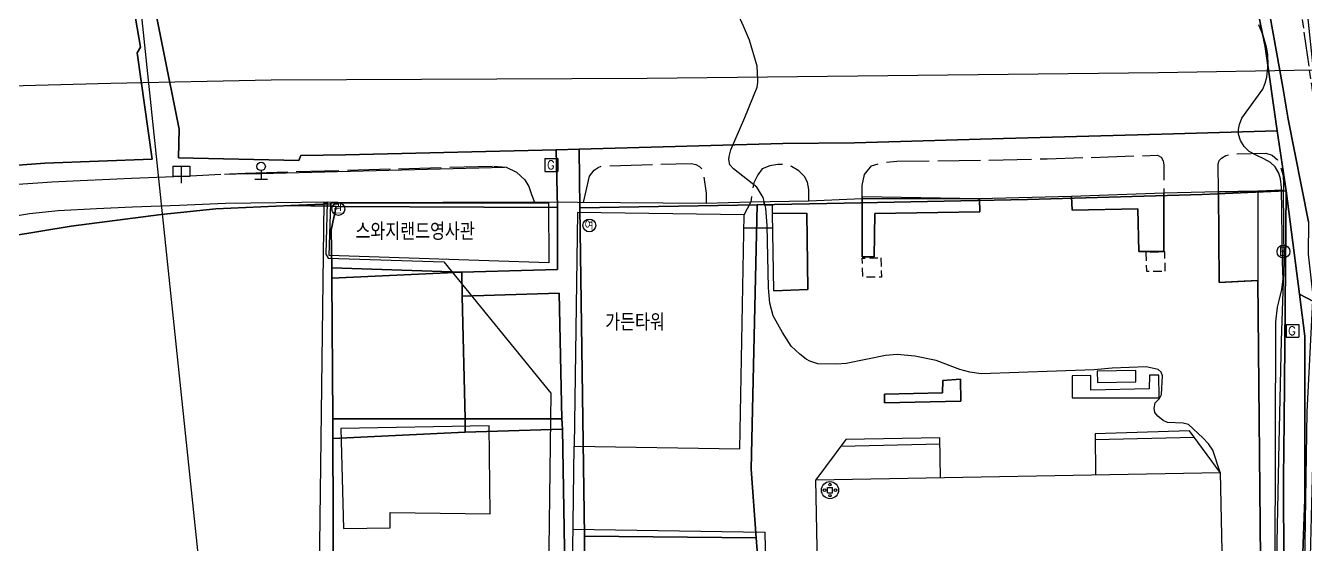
# Model space of a CAD drawing. Header units: feet. Extents: x 197796 to 199821, y 552499 to 555392.
# Drawn here: x 198906.6 to 199056.6, y 553035.9 to 553096.6 of the extents above; entities that cross this region are included whole.
import ezdxf

# ---------------------------------------------------------------- set-up
doc = ezdxf.new("R2010")
doc.units = ezdxf.units.FT
doc.header["$MEASUREMENT"] = 0
for name, pattern in [('ANYANG11', [1.5, 1, -0.5]), ('ANYANG2', [6, 5, -1]), ('JEON', [12, 4, -0.5, 1, -0.5, 4, -0.5, 1, -0.5])]:
    doc.linetypes.add(name, pattern=pattern)
for name, color, linetype in [('AAA007', 7, 'ANYANG11'), ('AAA008', 7, 'CONTINUOUS'), ('AAB029', 7, 'CONTINUOUS'), ('AAB220', 5, 'CONTINUOUS'), ('AAB404', 7, 'CONTINUOUS'), ('AAC001', 7, 'CONTINUOUS'), ('AAC002', 7, 'CONTINUOUS'), ('AD002', 7, 'CONTINUOUS'), ('AD0022', 1, 'CONTINUOUS'), ('ADA085', 1, 'CONTINUOUS'), ('AE001', 1, 'ANYANG2'), ('AE150', 7, 'CONTINUOUS'), ('AE222', 7, 'CONTINUOUS'), ('AEC002', 7, 'CONTINUOUS'), ('AEE001', 7, 'CONTINUOUS'), ('AZ0202', 7, 'CONTINUOUS'), ('AZ0801', 7, 'CONTINUOUS'), ('AZ0803', 7, 'CONTINUOUS'), ('AZB010', 1, 'CONTINUOUS'), ('CAA002', 30, 'CONTINUOUS'), ('DD001', 3, 'CONTINUOUS'), ('EA0018', 7, 'JEON'), ('wipco_image', 2, 'CONTINUOUS'), ('wipco_지적', 20, 'CONTINUOUS'), ('ZC002', 7, 'CONTINUOUS')]:
    doc.layers.add(name, color=color, linetype=linetype)
doc.styles.add('GHS', font='ROMANS', dxfattribs={"bigfont": 'NGSW.shx'})
doc.styles.add('NGSW', font='ROMANS.shx', dxfattribs={"bigfont": 'NGSW.shx'})
picture_1 = doc.add_image_def('image1.jpg', size_in_pixel=(8269, 5907))

# ---------------------------------------------------------------- blocks, each defined once
blk = doc.blocks.new('AEE001')
at = {"layer": 'AEE001', "color": 7}
for points in [[(-0.75, 0), (0.75, 0)], [(0, 1), (0, 0)]]:
    blk.add_lwpolyline(points, dxfattribs=at)
blk.add_circle((0, 1.5), 0.5, dxfattribs=at)
blk = doc.blocks.new('AZB010')
at = {"layer": 'AZB010'}
for points in [[(-0.76, 0.79), (0.74, 0.79)], [(-0.76, 0.79), (-0.76, -0.71)], [(0.74, 0.79), (0.74, -0.71)], [(-0.76, -0.71), (0.74, -0.71)]]:
    blk.add_lwpolyline(points, dxfattribs=at)
at = {"layer": 'AZB010', "style": 'GHS'}
blk.add_text('G', height=1, dxfattribs=at).set_placement((-0.52, -0.45))
blk = doc.blocks.new('AZ0202')
at = {"layer": 'AZ0202'}
blk.add_circle((0, 0), 0.75, dxfattribs=at)
at = {"layer": 'AZ0202', "style": 'GHS'}
blk.add_text('E', height=1, dxfattribs=at).set_placement((-0.5, -0.48))
blk = doc.blocks.new('AAB220')
at = {"layer": 'AAB220'}
for points in [[(-0.3, -0.3), (-0.3, 0.3)], [(-0.3, 0.3), (0.3, 0.3)], [(0.3, -0.3), (0.3, 0.3)], [(-0.3, -0.3), (0.3, -0.3)]]:
    blk.add_lwpolyline(points, dxfattribs=at)
for centre, radius in [((0, 0), 1), ((-0.65, 0), 0.15), ((0, 0.65), 0.15), ((0.65, 0), 0.15), ((0, -0.65), 0.15)]:
    blk.add_circle(centre, radius, dxfattribs=at)
blk = doc.blocks.new('AAB029')
at = {"layer": 'AAB029'}
blk.add_circle((0, 0), 0.75, dxfattribs=at)
at = {"layer": 'AAB029', "style": 'GHS'}
blk.add_text('관', height=1, dxfattribs=at).set_placement((-0.57, -0.53))
blk = doc.blocks.new('AAB404')
at = {"layer": 'AAB404'}
blk.add_circle((0, 0), 0.75, dxfattribs=at)
at = {"layer": 'AAB404', "style": 'GHS'}
blk.add_text('여', height=1, dxfattribs=at).set_placement((-0.55, -0.54))
blk = doc.blocks.new('AEC002')
at = {"layer": 'AEC002'}
for points in [[(-1, 2), (1, 2)], [(-1, 2), (-1, 0.8)], [(0, 2), (0, 0)], [(1, 2), (1, 0.8)], [(-1, 0.8), (1, 0.8)]]:
    blk.add_lwpolyline(points, dxfattribs=at)

msp = doc.modelspace()

# ---------------------------------------------------------------- linework, layer by layer
at = {"layer": 'AAA007', "color": 255, "flags": 128}
for points in [[(199040.16, 553067.86), (199040.14, 553070.12), (199037.9, 553070.06), (199037.97, 553067.87)], [(199006.86, 553069.43), (199006.92, 553067.18), (199004.76, 553067.17), (199004.66, 553069.4)]]:
    msp.add_lwpolyline(points, close=True, dxfattribs=at)
at = {"layer": 'AAA008', "color": 255, "flags": 128}
for points in [[(198942.19, 553069.71), (198942.41, 553075.84), (198967.91, 553075.88), (198967.94, 553068.85)], [(198990.83, 553074.47), (198971.31, 553074.75), (198970.9, 553047.36), (198990.31, 553047.07)], [(198943.58, 553049.45), (198943.88, 553037.74), (198949.36, 553037.8), (198949.36, 553039.6), (198961.06, 553039.45), (198960.95, 553049.74)], [(199046.62, 553044.3), (199047.23, 553014.76), (198999.83, 553013.67), (198999.23, 553043.45)]]:
    msp.add_lwpolyline(points, close=True, dxfattribs=at)
at = {"layer": 'AAC001', "color": 255, "flags": 128}
msp.add_lwpolyline([(198932.66, 552986.97), (198936.68, 552987.64), (198940.94, 553023.57), (198941.62, 553075.91)], dxfattribs=at)
at = {"layer": 'AAC002', "color": 255, "flags": 128}
for points in [[(198941.62, 553075.91), (198941.97, 553075.91), (198941.8, 553069.86), (198942.08, 553069.39), (198955.64, 553068.98), (198968.18, 553053.59), (198967.82, 553026.33), (198940.97, 553026.14)], [(198970.62, 553026.25), (198970.9, 553047.36)], [(198970.77, 553037.66), (198993.25, 553037.32), (198994.04, 552998.59), (199007.49, 552998.53), (199007.65, 552990.8)]]:
    msp.add_lwpolyline(points, dxfattribs=at)
at = {"layer": 'AD002', "color": 255}
for points in [[(199056.35, 553020.67), (199056.81, 553051.4), (199057.52, 553065.22), (199058.11, 553074.11), (199058.36, 553081.72), (199057.57, 553091.43), (199056.23, 553104.14), (199053.89, 553117.28), (199053, 553126.37), (199051.98, 553138.63), (199052.44, 553166.89), (199052.48, 553174.81), (199052.01, 553183.84), (199050.11, 553199.61), (199049.16, 553210.54)], [(198674.97, 552973.84), (198692.22, 552982.61), (198715.75, 552996.69), (198730.66, 553005.27), (198744.28, 553013.27), (198756.34, 553020.68), (198807.06, 553051.53), (198838.39, 553069.5), (198843.12, 553071.78), (198848.81, 553074.67), (198855.5, 553077.75), (198862.81, 553080.79), (198871.68, 553083.87), (198878.71, 553085.75), (198888.24, 553087.89), (198901.9, 553089.49), (198916.63, 553089.88), (198935.4, 553090.28), (198979.47, 553090.48), (199039.37, 553091.12), (199057.57, 553091.43), (199078.48, 553092.38), (199108.65, 553093.66), (199116.66, 553093.82)]]:
    msp.add_lwpolyline(points, dxfattribs=at)
at = {"layer": 'AD0022', "color": 255}
msp.add_lwpolyline([(199053.18, 553030.23), (199053.53, 553047.78), (199053.8, 553059.75), (199054.13, 553068.96), (199054.05, 553077.34), (199051.02, 553077.24), (199046.41, 553077.16), (199040, 553077.02), (199029.21, 553076.62), (199018.42, 553076.35), (199004.68, 553076.33), (198998.43, 553076.08), (198991.6, 553075.94), (198986.38, 553075.8), (198966.25, 553075.95), (198955.54, 553075.91), (198944.51, 553075.89), (198941.98, 553075.95), (198930.04, 553075.79), (198924.66, 553075.57), (198919.16, 553075.36), (198914.92, 553075.17), (198910.46, 553074.95), (198907.07, 553074.58), (198902.19, 553073.78)], dxfattribs=at)
at = {"layer": 'ADA085', "color": 255, "flags": 128}
for points in [[(199018.42, 553076.35), (199018.46, 553074.83), (199006.16, 553074.62), (199006.08, 553069.56), (199004.68, 553069.54), (199004.68, 553076.33)], [(199040, 553077.02), (199040.03, 553070.18), (199037.09, 553070.17), (199036.98, 553075.15), (199029.26, 553075.02), (199029.21, 553076.62)], [(199046.41, 553077.16), (199046.48, 553066.55)], [(199046.62, 553044.3), (199043.02, 553049.18), (199031.97, 553048.83), (199031.99, 553044.04)], [(199013.83, 553043.71), (199013.78, 553048.36), (199002.74, 553048.17), (198999.23, 553043.45)]]:
    msp.add_lwpolyline(points, dxfattribs=at)
at = {"layer": 'ADA085', "color": 255}
msp.add_lwpolyline([(199046.48, 553066.55), (199051.03, 553066.76), (199051.38, 553030.08), (199053.17, 553030.1)], dxfattribs=at)
at = {"layer": 'ADA085', "color": 255, "flags": 128}
for points in [[(199016.18, 553055.24), (199016.24, 553052.66), (199007.29, 553052.44), (199007.28, 553053.46), (199014.09, 553053.61), (199014.1, 553055.05)], [(199039.43, 553055.71), (199038.32, 553055.7), (199038.31, 553054.11), (199031.46, 553053.92), (199031.45, 553055.67), (199029.27, 553055.62), (199029.28, 553053.05), (199039.48, 553053.05)]]:
    msp.add_lwpolyline(points, close=True, dxfattribs=at)
at = {"layer": 'AE001', "color": 255, "flags": 128}
for points in [[(198972.02, 553075.91), (198972.71, 553078.99), (198973.26, 553079.69), (198973.74, 553080.02), (198974.08, 553080.17), (198984.63, 553080.49), (198985.18, 553080.34), (198985.6, 553080.12), (198985.98, 553079.73), (198986.37, 553077.01), (198986.38, 553075.8)], [(198998.43, 553076.08), (198998.42, 553077.42), (198998.27, 553078.29), (198997.91, 553078.96), (198997.24, 553079.62), (198996.39, 553080.13), (198995.5, 553080.34), (198994.78, 553080.34), (198993.86, 553080.21), (198992.93, 553079.85), (198992.43, 553079.13), (198991.95, 553078.21), (198991.75, 553076.94), (198991.6, 553075.94)], [(199004.68, 553076.33), (199004.68, 553077.91), (199004.95, 553079.18), (199005.77, 553080.19), (199006.88, 553080.57), (199008.71, 553080.75), (199019.15, 553080.86), (199026.36, 553081.03), (199039.26, 553081.45), (199039.71, 553081.21), (199039.95, 553080.8), (199040.02, 553080.31), (199040, 553077.02)], [(199046.41, 553077.16), (199046.39, 553080.45), (199046.48, 553080.82), (199046.76, 553081.11), (199047.26, 553081.41), (199047.93, 553081.6), (199051.95, 553081.67), (199052.71, 553081.45), (199053.32, 553080.89), (199053.65, 553080.16), (199053.99, 553079.09), (199054.05, 553078.11), (199054.05, 553077.34)]]:
    msp.add_lwpolyline(points, dxfattribs=at)
at = {"layer": 'AE001', "color": 255}
msp.add_lwpolyline([(198898.02, 553077.57), (198908.06, 553078.2), (198909.69, 553078.31), (198914.76, 553078.57), (198919.02, 553078.75), (198924.53, 553078.96), (198932.34, 553079.35), (198961.49, 553080.18), (198962.93, 553080.06), (198964.16, 553079.46), (198965.14, 553078.58), (198965.6, 553077.78), (198965.92, 553076.83), (198966.25, 553075.95)], dxfattribs=at)
at = {"layer": 'AE150', "color": 255, "flags": 128}
for points in [[(199051.02, 553077.24), (199051.03, 553066.76), (199046.48, 553066.56), (199046.41, 553077.16), (199051.02, 553077.24)], [(198998.18, 553074.65), (198998.29, 553065.71), (198994.31, 553065.57), (198994.16, 553074.67), (198998.18, 553074.65)]]:
    msp.add_lwpolyline(points, dxfattribs=at)
at = {"layer": 'AE222', "color": 255, "flags": 128}
for points in [[(198932.67, 553079.26), (198929.94, 553079.19)], [(198932.67, 553079.26), (198962.76, 553080.03)]]:
    msp.add_lwpolyline(points, dxfattribs=at)
at = {"layer": 'AZ0801', "color": 255}
for points in [[(199004.67, 553076.59), (199004.68, 553069.54), (199006.08, 553069.56), (199006.16, 553074.62), (199018.46, 553074.83), (199018.42, 553076.35), (199004.67, 553076.59)], [(199029.26, 553075.02), (199036.98, 553075.15), (199037.09, 553070.17), (199040.03, 553070.18), (199040, 553077.02), (199029.21, 553076.62), (199029.26, 553075.02)], [(199051.38, 553030.08), (199051.03, 553066.76), (199048.63, 553066.66), (199046.48, 553066.56), (199046.41, 553077.16)]]:
    msp.add_lwpolyline(points, dxfattribs=at)
at = {"layer": 'AZ0801', "color": 255, "flags": 128}
msp.add_lwpolyline([(198994.31, 553065.57), (198998.29, 553065.71), (198998.18, 553074.65)], dxfattribs=at)
for points in [[(199014.1, 553055.05), (199014.09, 553053.61), (199007.28, 553053.46), (199007.29, 553052.44), (199016.24, 553052.66), (199016.18, 553055.24)], [(199039.43, 553055.71), (199038.32, 553055.7), (199038.31, 553054.11), (199031.46, 553053.92), (199031.45, 553055.67), (199029.27, 553055.62), (199029.28, 553053.05), (199039.48, 553053.05)]]:
    msp.add_lwpolyline(points, close=True, dxfattribs=at)
at = {"layer": 'AZ0803', "color": 255, "flags": 128}
msp.add_lwpolyline([(199032.21, 553056.15), (199032.24, 553054.85), (199036.74, 553054.93), (199036.73, 553056.23)], close=True, dxfattribs=at)
at = {"layer": 'CAA002', "color": 255, "elevation": 34, "flags": 128}
msp.add_lwpolyline([(199046.62, 553044.3), (199045.75, 553046.9), (199045.24, 553047.66), (199044.6, 553048.35), (199042.9, 553049.9), (199042.28, 553050.08), (199040.45, 553050.13), (199039.94, 553050.37), (199039.3, 553050.9), (199038.97, 553051.32), (199038.89, 553051.84), (199039, 553052.45), (199039.49, 553052.96), (199039.74, 553053.41), (199039.84, 553055.61), (199039.69, 553056.06), (199039.34, 553056.36), (199037.94, 553056.66), (199033.94, 553056.51), (199031.84, 553056.31), (199018.59, 553055.85), (199017.28, 553056.03), (199016.12, 553056.37), (199013.33, 553057.39), (199010.82, 553057.93), (199008.78, 553058.12), (199007.38, 553057.98), (199002.8, 553057.04), (199001.64, 553056.96), (198999.46, 553057.02), (198998.53, 553057.34), (198998.1, 553057.58), (198997.34, 553058.16), (198996.36, 553059.08), (198995.32, 553060.67), (198994.23, 553062.62), (198993.84, 553064.12), (198993.67, 553065.9), (198993.54, 553073.21), (198993.37, 553075.25), (198993.06, 553076.5), (198992.33, 553077.72), (198989.6, 553079.85), (198989.17, 553080.31), (198989.03, 553080.93), (198989.07, 553081.28), (198989.29, 553082.08), (198990.93, 553085.86), (198992.36, 553089.41), (198992.43, 553089.98), (198992.43, 553090.27), (198992.36, 553091.88), (198991.47, 553094.9), (198990.74, 553096.55), (198990.24, 553097.69)], dxfattribs=at)
at = {"layer": 'CAA002', "color": 255, "elevation": 33}
msp.add_lwpolyline([(199053.07, 553033.23), (199053.13, 553061.93), (199053.33, 553063.67), (199053.52, 553064.45), (199053.84, 553065.72), (199054, 553066.94), (199053.92, 553068.94), (199053.81, 553077.66), (199053.7, 553078.68), (199053.49, 553079.33), (199053.06, 553080.08), (199052.5, 553080.61), (199051.73, 553081.03), (199050.91, 553081.43), (199050, 553081.88), (199049.41, 553082.46), (199048.99, 553083.16), (199048.77, 553083.93), (199048.77, 553084.46), (199048.88, 553085.06), (199049.17, 553085.77), (199051.6, 553089.19), (199051.88, 553089.87), (199052.07, 553090.6), (199052.18, 553091.36), (199052.22, 553092.07), (199052.19, 553093.22), (199052.03, 553094.09), (199051.64, 553095.45), (199051.15, 553096.72)], dxfattribs=at)
at = {"layer": 'DD001', "color": 255, "flags": 128}
for points in [[(198990.83, 553074.47), (198991.6, 553075.94)], [(198994.16, 553074.67), (198994.14, 553075.57), (198993.17, 553075.6), (198993.16, 553075.97)], [(198990.8, 553072.95), (198994.19, 553072.95)], [(199002.15, 553047.38), (199013.79, 553047.65)], [(199031.97, 553048.14), (199043.56, 553048.44)]]:
    msp.add_lwpolyline(points, dxfattribs=at)
at = {"layer": 'EA0018', "color": 255}
msp.add_lwpolyline([(199052.52, 553122.82), (199053.93, 553113.67), (199058.15, 553083.62), (199059.59, 553073.18), (199060.34, 553066.84), (199064.46, 553064.39), (199070.43, 553062.55), (199099.57, 553050.9), (199108.88, 553050.84), (199113.19, 553030.67), (199111.88, 553030.06), (199116.65, 553011.49)], dxfattribs=at)
at = {"layer": 'wipco_지적', "color": 20}
for points in [[(199049.24, 553106.93), (199051.89, 553094.17), (199053.3, 553084.32), (199039.79, 553083.93), (199021.24, 553083.4), (199003.78, 553082.91), (198995.36, 553082.8), (198971.51, 553082.14), (198968.81, 553082.09), (198944.1, 553081.48), (198938.88, 553081.42), (198938.64, 553080.83), (198924.54, 553081.13), (198924.64, 553084.48), (198920.64, 553104.37)], [(198903.28, 553100.79), (198911.18, 553104.07), (198920.64, 553104.37), (198920.64, 553104.37), (198924.64, 553084.48), (198924.54, 553081.13), (198938.64, 553080.83), (198938.88, 553081.42), (198944.1, 553081.48), (198968.81, 553082.09), (198968.95, 553075.34), (198943.02, 553075.46), (198942.4, 553075.47), (198942.4, 553075.77), (198937.69, 553075.55), (198928.91, 553075.16), (198922.53, 553074.51), (198911.96, 553073.13), (198897.7, 553070.8)], [(199056.96, 553073.66), (199054.57, 553085.65), (199053.94, 553089.42), (199051.69, 553102.03)], [(198995.24, 552998.26), (198992.23, 553036.64), (198991.67, 553044.69), (198991.82, 553051.69), (198992.37, 553075.63), (198992.37, 553075.63), (199002.54, 553075.82), (199024.05, 553076.27), (199044.5, 553076.84), (199054.36, 553077.28), (199054.2, 553059.35), (199054.13, 553050.28), (199054.03, 553043.71), (199054.06, 553032.98)], [(198880.67, 553015.76), (198874.85, 553036.48), (198870.44, 553053.04), (198881.17, 553056.4), (198876.73, 553065.51), (198879.62, 553066.25), (198888.97, 553068.72), (198897.7, 553070.8), (198911.96, 553073.13), (198922.53, 553074.51), (198928.91, 553075.16), (198937.69, 553075.55), (198942.4, 553075.47), (198942.4, 553075.47), (198943.02, 553075.46), (198942.43, 553072.66), (198942.52, 553068.26), (198942.52, 553067.04), (198942.62, 553050.56), (198942.64, 553048.27), (198942.7, 553030.52)]]:
    msp.add_lwpolyline(points, dxfattribs=at)
for points in [[(199050.61, 553106.98), (199050.88, 553105.76), (199051.69, 553102.03), (199053.94, 553089.42), (199054.57, 553085.65), (199056.96, 553073.66), (199056.94, 553069.87), (199057.56, 553064.31), (199055.92, 553065.19), (199054.36, 553077.28), (199053.3, 553084.32), (199051.89, 553094.17), (199049.24, 553106.93), (199050.61, 553106.98)], [(198874.56, 553074.94), (198879.93, 553076.34), (198891.2, 553078.68), (198898.34, 553079.73), (198908.87, 553080.52), (198921.44, 553080.99), (198919.7, 553093.43), (198920.08, 553094.1), (198918.9, 553100.92), (198917.7, 553103.37), (198902.68, 553097.81), (198895.38, 553093.54), (198894.42, 553092.79), (198893.88, 553092.94), (198888.33, 553090.57), (198888.56, 553089.95), (198881.51, 553087.28), (198871.46, 553083.52), (198873.72, 553076.95), (198874.56, 553074.94)], [(198874.56, 553074.94), (198873.72, 553076.95), (198871.46, 553083.52), (198881.51, 553087.28), (198888.56, 553089.95), (198888.33, 553090.57), (198893.88, 553092.94), (198894.42, 553092.79), (198895.38, 553093.54), (198902.68, 553097.81), (198917.7, 553103.37), (198918.9, 553100.92), (198920.08, 553094.1), (198919.7, 553093.43), (198921.44, 553080.99), (198908.87, 553080.52), (198898.34, 553079.73), (198891.2, 553078.68), (198879.93, 553076.34), (198874.56, 553074.94)], [(198971.51, 553082.14), (198995.36, 553082.8), (199003.78, 553082.91), (199021.24, 553083.4), (199039.79, 553083.93), (199053.3, 553084.32), (199054.36, 553077.28), (199044.5, 553076.84), (199024.05, 553076.27), (199002.54, 553075.82), (198992.37, 553075.63), (198971.59, 553075.27), (198971.51, 553082.14)], [(198968.81, 553082.09), (198971.51, 553082.14), (198971.59, 553075.27), (198972.13, 553036.85), (198972.23, 553022.3), (198970.13, 553022.28), (198970.13, 553023.69), (198970.12, 553024.27), (198969.87, 553030.73), (198969.53, 553049.37), (198969.46, 553050.56), (198969.15, 553065.29), (198957.79, 553064.93), (198957.76, 553067.77), (198968.95, 553068.06), (198968.95, 553075.34), (198968.81, 553082.09)], [(199054.36, 553077.28), (199055.92, 553065.19), (199056.54, 553060.25), (199056.55, 553041.15), (199056.23, 553032.81), (199055.77, 553022.06), (199054.07, 553022.08), (199054.06, 553032.98), (199054.03, 553043.71), (199054.13, 553050.28), (199054.2, 553059.35), (199054.36, 553077.28)], [(198942.4, 553075.47), (198937.69, 553075.55), (198942.4, 553075.77), (198942.4, 553075.47)], [(198968.95, 553075.34), (198968.95, 553068.06), (198957.76, 553067.77), (198942.52, 553068.26), (198942.43, 553072.66), (198943.02, 553075.46), (198968.95, 553075.34)], [(198971.59, 553075.27), (198992.37, 553075.63), (198991.82, 553051.69), (198991.67, 553044.69), (198992.23, 553036.64), (198972.13, 553036.85), (198971.59, 553075.27)], [(198942.52, 553068.26), (198957.76, 553067.77), (198942.52, 553067.04), (198942.52, 553068.26)], [(198942.52, 553067.04), (198957.76, 553067.77), (198957.79, 553064.93), (198958.12, 553050.58), (198942.62, 553050.56), (198942.52, 553067.04)], [(198957.79, 553064.93), (198969.15, 553065.29), (198969.46, 553050.56), (198958.12, 553050.58), (198957.79, 553064.93)], [(199055.92, 553065.19), (199057.56, 553064.31), (199057.66, 553063.52), (199057.82, 553063.01), (199057.66, 553054.03), (199057.3, 553040.66), (199057.17, 553034.4), (199056.88, 553022.8), (199054.95, 553002.55), (199054.43, 552996.8), (199053.73, 552988.97), (199053.46, 552986.53), (199053.44, 552988.69), (199053.62, 552998), (199053.96, 553014.03), (199054.07, 553022.08), (199055.77, 553022.06), (199056.23, 553032.81), (199056.55, 553041.15), (199056.54, 553060.25), (199055.92, 553065.19)], [(198958.12, 553050.58), (198958.15, 553049.03), (198942.64, 553048.27), (198942.62, 553050.56), (198958.12, 553050.58)], [(198958.12, 553050.58), (198969.46, 553050.56), (198969.53, 553049.37), (198958.15, 553049.03), (198958.12, 553050.58)], [(198969.53, 553049.37), (198969.87, 553030.73), (198969.16, 553030.61), (198956.49, 553030.51), (198942.7, 553030.52), (198942.64, 553048.27), (198958.15, 553049.03), (198969.53, 553049.37)], [(198992.23, 553036.64), (198995.24, 552998.26), (198995.06, 552995.09), (198993.85, 552995.04), (198977.93, 552995.63), (198972.34, 552996.26), (198972.27, 553012), (198972.23, 553022.3), (198972.13, 553036.85), (198992.23, 553036.64)]]:
    msp.add_lwpolyline(points, close=True, dxfattribs=at)

# ---------------------------------------------------------------- block references
at = {"layer": 'AAB029', "color": 255}
msp.add_blockref('AAB029', (198943.28, 553075.14), dxfattribs=at)
at = {"layer": 'AAB220', "color": 255}
msp.add_blockref('AAB220', (199000.89, 553042.23), dxfattribs=at)
at = {"layer": 'AAB404', "color": 255}
msp.add_blockref('AAB404', (198972.69, 553073.22), dxfattribs=at)
at = {"layer": 'AEC002', "color": 255}
msp.add_blockref('AEC002', (198924.87, 553078.18), dxfattribs=at)
at = {"layer": 'AEE001', "color": 255}
msp.add_blockref('AEE001', (198934.22, 553078.64), dxfattribs=at)
at = {"layer": 'AZ0202', "color": 255}
msp.add_blockref('AZ0202', (199054.03, 553070.17), dxfattribs=at)
at = {"layer": 'AZB010', "color": 255}
for p in [(198968.25, 553080.26), (199055.1, 553060.84)]:
    msp.add_blockref('AZB010', p, dxfattribs=at)

# ---------------------------------------------------------------- texts
at = {"layer": 'ZC002', "style": 'NGSW'}
for s, p in [('스와지랜드영사관', (198945.28, 553071.51)), ('가든타워', (198974.55, 553060.89))]:
    msp.add_text(s, height=2, dxfattribs=at).set_placement(p)

# ---------------------------------------------------------------- pictures from other files: only their frames are drawn
at = {"layer": 'wipco_image'}
image = msp.add_image(picture_1, insert=(198928.54, 553018.66), size_in_units=(698.97, 499.31), rotation=5.99868, dxfattribs=at)
image.dxf.flags = 7

doc.saveas('drawing.dxf')
